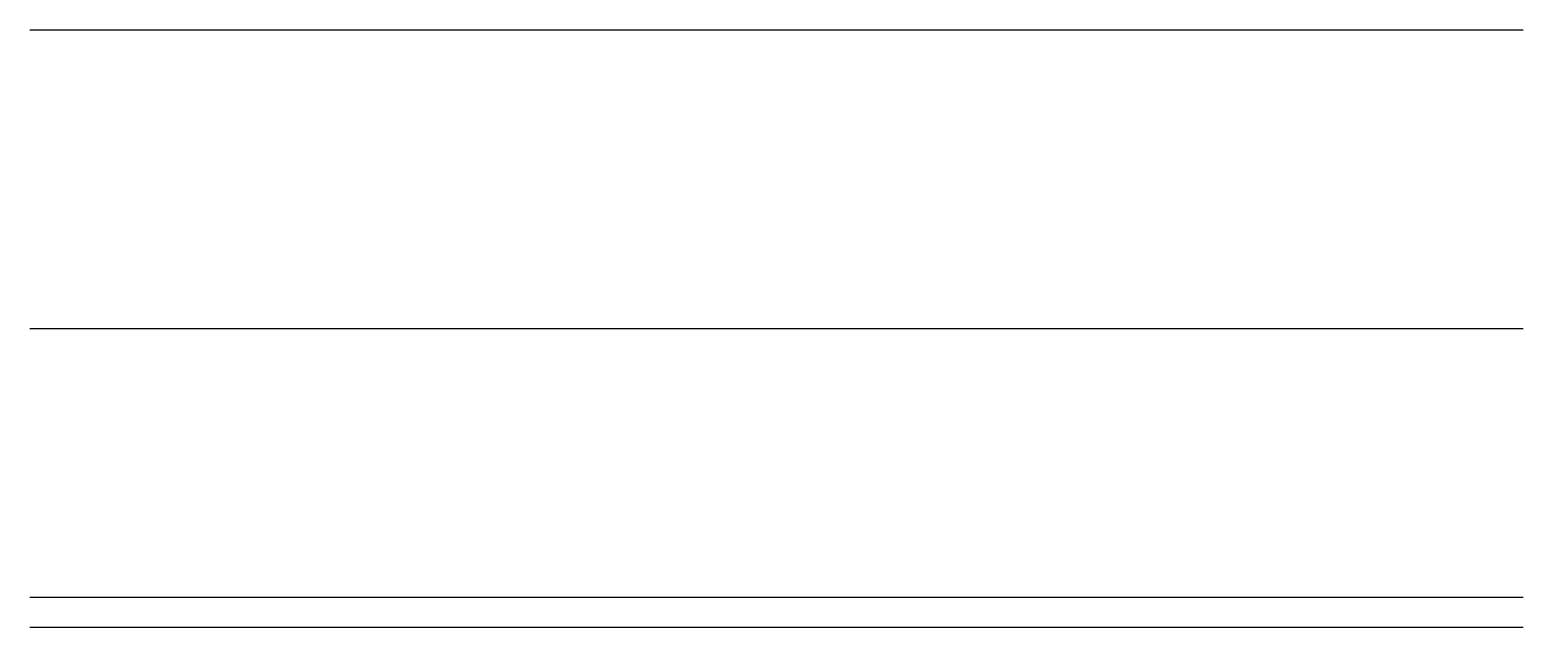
# Model space of a CAD drawing. Header units: metres. Extents: x 0 to 10, y 0 to 4.
import ezdxf

# ---------------------------------------------------------------- set-up
doc = ezdxf.new("R2010")
doc.units = ezdxf.units.M
for name, color, linetype in [('BRICK', 7, 'Continuous'), ('PARTITION', 7, 'Continuous'), ('АР_Монолит', 7, 'Continuous')]:
    doc.layers.add(name, color=color, linetype=linetype)

msp = doc.modelspace()

# ---------------------------------------------------------------- linework, layer by layer
at = {"layer": 'BRICK'}
msp.add_line((0, 2), (10, 2), dxfattribs=at)
at = {"layer": 'PARTITION'}
msp.add_line((0, 4), (10, 4), dxfattribs=at)
at = {"layer": 'АР_Монолит'}
for p, q in [((0, 0.2), (10, 0.2)), ((0, 0), (10, 0))]:
    msp.add_line(p, q, dxfattribs=at)

doc.saveas('drawing.dxf')
